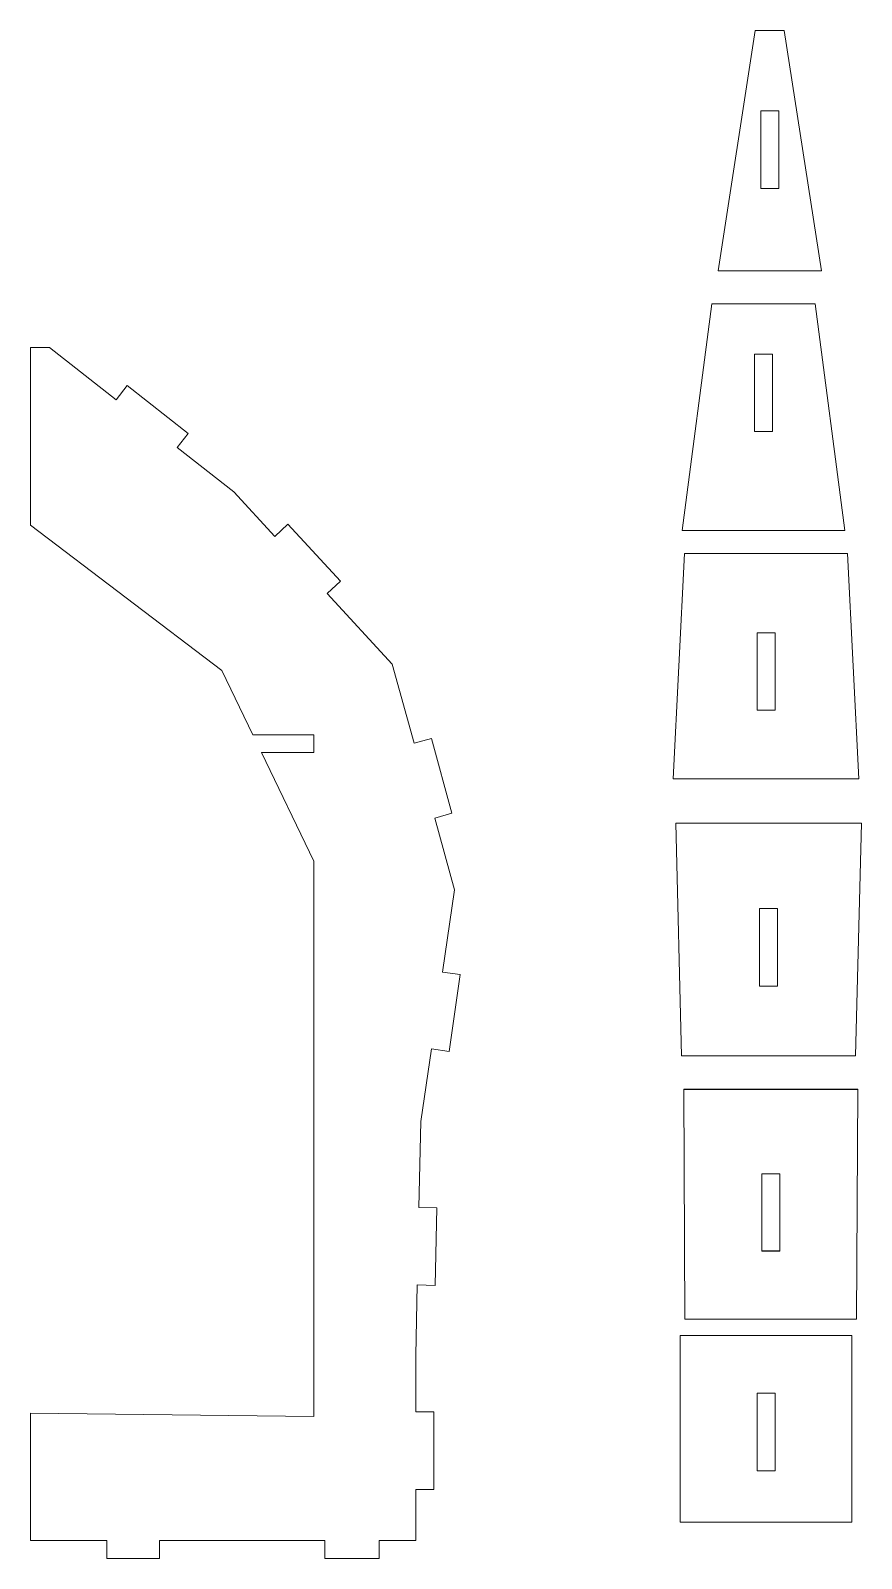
# Model space of a CAD drawing. Header units: millimetres. Extents: x -566 to 8079, y -1523 to 3979.
# Drawn here: x 5836.5 to 5975.4, y 185.7 to 441.2 of the extents above; entities that cross this region are included whole.
import ezdxf

# ---------------------------------------------------------------- set-up
doc = ezdxf.new("R2010")
doc.units = ezdxf.units.MM

msp = doc.modelspace()

# ---------------------------------------------------------------- linework, layer by layer
at = {"color": 7, "linetype": 'Continuous', "lineweight": 15}
for p, q in [((5957.67, 441.15), (5951.44, 400.99)), ((5962.52, 441.15), (5957.67, 441.15)), ((5968.75, 400.99), (5962.52, 441.15)), ((5961.59, 427.71), (5958.59, 427.71)), ((5958.59, 427.71), (5958.59, 414.75)), ((5961.59, 414.75), (5961.59, 427.71)), ((5958.59, 414.75), (5961.59, 414.75)), ((5951.44, 400.99), (5968.75, 400.99)), ((5950.38, 395.45), (5945.42, 357.58)), ((5967.69, 395.45), (5950.38, 395.45)), ((5972.66, 357.58), (5967.69, 395.45)), ((5836.46, 358.45), (5836.46, 388.18)), ((5836.46, 388.18), (5839.61, 388.18)), ((5839.61, 388.18), (5850.77, 379.44)), ((5960.54, 387.08), (5957.54, 387.08)), ((5957.54, 387.08), (5957.54, 374.12)), ((5960.54, 374.12), (5960.54, 387.08)), ((5850.77, 379.44), (5852.62, 381.8)), ((5852.62, 381.8), (5862.83, 373.81)), ((5862.83, 373.81), (5860.98, 371.45)), ((5957.54, 374.12), (5960.54, 374.12)), ((5860.98, 371.45), (5870.43, 364.05)), ((5870.43, 364.05), (5877.29, 356.6)), ((5868.47, 334.17), (5836.46, 358.45)), ((5877.29, 356.6), (5879.5, 358.64)), ((5879.5, 358.64), (5888.27, 349.1)), ((5945.42, 357.58), (5972.66, 357.58)), ((5945.85, 353.73), (5943.94, 316.05)), ((5973.08, 353.73), (5945.85, 353.73)), ((5974.99, 316.05), (5973.08, 353.73)), ((5888.27, 349.1), (5886.07, 347.07)), ((5886.07, 347.07), (5896.95, 335.25)), ((5960.97, 340.48), (5957.97, 340.48)), ((5957.97, 340.48), (5957.97, 327.52)), ((5960.97, 327.52), (5960.97, 340.48)), ((5896.95, 335.25), (5900.6, 322.01)), ((5873.65, 323.44), (5868.47, 334.17)), ((5957.97, 327.52), (5960.97, 327.52)), ((5883.85, 323.44), (5873.65, 323.44)), ((5883.85, 320.44), (5883.85, 323.44)), ((5900.6, 322.01), (5903.49, 322.81)), ((5903.49, 322.81), (5906.94, 310.31)), ((5883.85, 302.32), (5875.1, 320.44)), ((5875.1, 320.44), (5883.85, 320.44)), ((5943.94, 316.05), (5974.99, 316.05)), ((5906.94, 310.31), (5904.05, 309.51)), ((5904.05, 309.51), (5907.36, 297.52)), ((5975.42, 308.65), (5944.37, 308.65)), ((5944.37, 308.65), (5945.34, 269.78)), ((5974.45, 269.78), (5975.42, 308.65)), ((5883.85, 209.47), (5883.85, 302.32)), ((5907.36, 297.52), (5905.36, 283.76)), ((5961.39, 294.38), (5958.39, 294.38)), ((5958.39, 294.38), (5958.39, 281.42)), ((5961.39, 281.42), (5961.39, 294.38)), ((5905.36, 283.76), (5908.33, 283.33)), ((5908.33, 283.33), (5906.46, 270.5)), ((5958.39, 281.42), (5961.39, 281.42)), ((5903.49, 270.93), (5901.73, 258.78)), ((5906.46, 270.5), (5903.49, 270.93)), ((5945.34, 269.78), (5974.45, 269.78)), ((5945.7, 264.21), (5945.7, 264.15)), ((5974.81, 264.21), (5945.7, 264.21)), ((5974.81, 264.15), (5945.7, 264.15)), ((5945.7, 264.15), (5945.9, 225.72)), ((5974.62, 225.72), (5974.81, 264.15)), ((5974.81, 264.21), (5974.81, 264.15)), ((5901.73, 258.78), (5901.41, 244.41)), ((5961.76, 250.05), (5958.76, 250.05)), ((5958.76, 250.05), (5958.76, 237.09)), ((5961.76, 237.09), (5961.76, 250.05)), ((5901.41, 244.41), (5904.41, 244.34)), ((5904.41, 244.34), (5904.13, 231.38)), ((5958.76, 237.16), (5961.76, 237.16)), ((5958.76, 237.09), (5961.76, 237.09)), ((5901.13, 231.45), (5900.88, 219.65)), ((5904.13, 231.38), (5901.13, 231.45)), ((5945.9, 225.72), (5974.62, 225.72)), ((5945.11, 222.99), (5945.11, 191.83)), ((5973.83, 222.99), (5945.11, 222.99)), ((5973.83, 191.83), (5973.83, 222.99)), ((5900.88, 219.65), (5900.88, 210.25)), ((5960.97, 213.34), (5957.97, 213.34)), ((5957.97, 213.34), (5957.97, 200.38)), ((5960.97, 200.38), (5960.97, 213.34)), ((5836.46, 188.74), (5836.46, 210.03)), ((5836.46, 210.03), (5883.85, 209.47)), ((5900.88, 210.25), (5903.88, 210.25)), ((5903.88, 210.25), (5903.88, 197.29)), ((5957.97, 200.38), (5960.97, 200.38)), ((5903.88, 197.29), (5900.88, 197.29)), ((5900.88, 197.29), (5900.88, 188.74)), ((5945.11, 191.83), (5973.83, 191.83)), ((5849.24, 188.74), (5836.46, 188.74)), ((5849.24, 185.74), (5849.24, 188.74)), ((5885.69, 188.74), (5858, 188.74)), ((5858, 185.74), (5858, 188.74)), ((5885.69, 185.74), (5885.69, 188.74)), ((5894.75, 185.74), (5894.75, 188.74)), ((5900.88, 188.74), (5894.75, 188.74)), ((5858, 185.74), (5849.24, 185.74)), ((5894.75, 185.74), (5885.69, 185.74))]:
    msp.add_line(p, q, dxfattribs=at)

doc.saveas('drawing.dxf')
